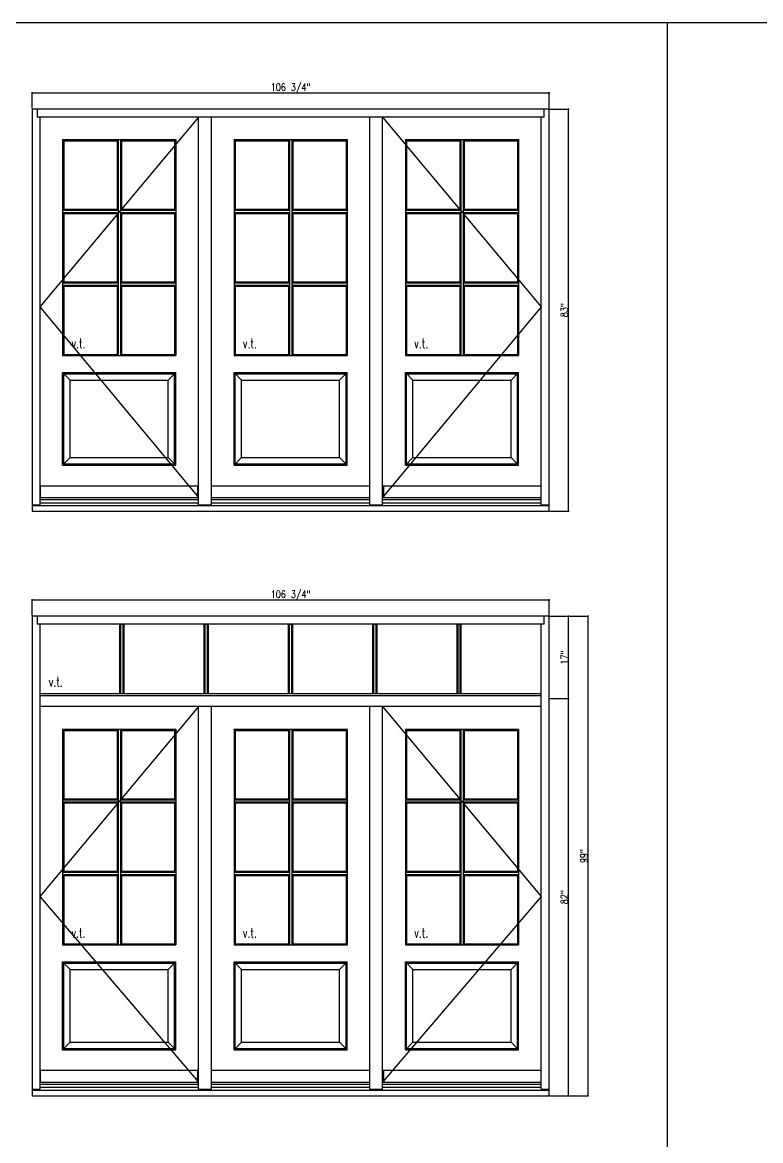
# Model space of a CAD drawing. Header units: inches. Extents: x 1985 to 11287, y 379 to 4336.
# Drawn here: x 9174.9 to 9327.3, y 3533.7 to 3764.6 of the extents above; entities that cross this region are included whole.
import ezdxf

# ---------------------------------------------------------------- set-up
doc = ezdxf.new("R2010")
doc.units = ezdxf.units.IN
doc.header["$MEASUREMENT"] = 0
doc.layers.get('0').update_dxf_attribs({"linetype": 'CONTINUOUS'})
doc.layers.get('Defpoints').update_dxf_attribs({"linetype": 'CONTINUOUS'})
for name, color, linetype in [('COTE1-1 99', 7, 'CONTINUOUS'), ('elevation 99', 7, 'CONTINUOUS'), ('opening side 99', 1, 'CONTINUOUS'), ('separation 99', 3, 'CONTINUOUS')]:
    doc.layers.add(name, color=color, linetype=linetype)
doc.styles.get("Standard").update_dxf_attribs({"font": 'txt.shx', "width": 0.8})
doc.dimstyles.new('Elevation', dxfattribs={"dimscale": 2, "dimtxt": 0.75, "dimasz": 0.0625, "dimexe": 0.0625, "dimexo": 0.0625, "dimgap": 0.0625, "dimtad": 1, "dimdec": 5, "dimzin": 0, "dimdsep": 46, "dimlunit": 5, "dimtxsty": 'Standard', "dimblk1": 'OBLIQUE', "dimblk2": 'OBLIQUE', "dimsah": 1, "dimcen": 2, "dimdle": 0.0625, "dimclrd": 1, "dimclre": 1, "dimadec": 1, "dimazin": 0, "dimtfac": 0.375, "dimtdec": 5, "dimtmove": 0, "dimatfit": 3, "dimldrblk": 'OBLIQUE', "dimfxl": 1, "dimfrac": 2, "dimtolj": 1, "dimtzin": 0, "dimarcsym": 0})

# ---------------------------------------------------------------- blocks, each defined once
blk = doc.blocks.new('_OBLIQUE')
at = {"color": 0, "linetype": 'ByBlock'}
blk.add_line((-0.5, -0.5), (0.5, 0.5), dxfattribs=at)
blk = doc.blocks.new('*D37')
at = {"layer": 'COTE1-1 99', "color": 1, "lineweight": -2, "transparency": 16777216}
for p, q in [((9176.77, 3750.06), (9283.77, 3750.06)), ((9176.89, 3746.78), (9176.89, 3750.19)), ((9283.64, 3746.78), (9283.64, 3750.19))]:
    blk.add_line(p, q, dxfattribs=at)
at = {"layer": 'Defpoints', "color": 0, "transparency": 16777216}
for p in [(9283.64, 3750.06), (9176.89, 3746.66), (9283.64, 3746.66)]:
    blk.add_point(p, dxfattribs=at)
at = {"layer": 'COTE1-1 99', "color": 1, "lineweight": -2, "transparency": 16777216, "xscale": 0.125, "yscale": 0.125, "zscale": 0.125, "rotation": 180}
blk.add_blockref('_OBLIQUE', (9176.89, 3750.06), dxfattribs=at)
at = {"layer": 'COTE1-1 99', "color": 1, "lineweight": -2, "transparency": 16777216, "xscale": 0.125, "yscale": 0.125, "zscale": 0.125}
blk.add_blockref('_OBLIQUE', (9283.64, 3750.06), dxfattribs=at)
at = {"layer": 'COTE1-1 99', "color": 0, "transparency": 16777216, "insert": (9230.27, 3750.94), "char_height": 1.5, "attachment_point": 5}
blk.add_mtext('\\A1;106 3/4"', dxfattribs=at)
blk = doc.blocks.new('*D38')
at = {"layer": 'COTE1-1 99', "color": 1, "lineweight": -2, "transparency": 16777216}
for p, q in [((9283.77, 3746.66), (9287.77, 3746.66)), ((9287.65, 3663.53), (9287.65, 3746.78)), ((9283.77, 3663.66), (9287.77, 3663.66))]:
    blk.add_line(p, q, dxfattribs=at)
at = {"layer": 'Defpoints', "color": 0, "transparency": 16777216}
for p in [(9283.64, 3746.66), (9287.65, 3746.66), (9283.64, 3663.66)]:
    blk.add_point(p, dxfattribs=at)
at = {"layer": 'COTE1-1 99', "color": 1, "lineweight": -2, "transparency": 16777216, "xscale": 0.125, "yscale": 0.125, "zscale": 0.125}
for p, rotation in [((9287.65, 3746.66), 90), ((9287.65, 3663.66), 270)]:
    blk.add_blockref('_OBLIQUE', p, dxfattribs=dict(at, rotation=rotation))
at = {"layer": 'COTE1-1 99', "color": 0, "transparency": 16777216, "insert": (9286.77, 3705.16), "char_height": 1.5, "attachment_point": 5, "rotation": 90}
blk.add_mtext('\\A1;83"', dxfattribs=at)
blk = doc.blocks.new('*D104')
at = {"layer": 'COTE1-1 99', "color": 1, "lineweight": -2, "transparency": 16777216}
for p, q in [((9176.77, 3645.37), (9283.77, 3645.37)), ((9176.89, 3642.09), (9176.89, 3645.5)), ((9283.64, 3642.09), (9283.64, 3645.5))]:
    blk.add_line(p, q, dxfattribs=at)
at = {"layer": 'Defpoints', "color": 0, "transparency": 16777216}
for p in [(9283.64, 3645.37), (9176.89, 3641.96), (9283.64, 3641.96)]:
    blk.add_point(p, dxfattribs=at)
at = {"layer": 'COTE1-1 99', "color": 1, "lineweight": -2, "transparency": 16777216, "xscale": 0.125, "yscale": 0.125, "zscale": 0.125, "rotation": 180}
blk.add_blockref('_OBLIQUE', (9176.89, 3645.37), dxfattribs=at)
at = {"layer": 'COTE1-1 99', "color": 1, "lineweight": -2, "transparency": 16777216, "xscale": 0.125, "yscale": 0.125, "zscale": 0.125}
blk.add_blockref('_OBLIQUE', (9283.64, 3645.37), dxfattribs=at)
at = {"layer": 'COTE1-1 99', "color": 0, "transparency": 16777216, "insert": (9230.27, 3646.25), "char_height": 1.5, "attachment_point": 5}
blk.add_mtext('\\A1;106 3/4"', dxfattribs=at)
blk = doc.blocks.new('*D105')
at = {"layer": 'COTE1-1 99', "color": 1, "lineweight": -2, "transparency": 16777216}
for p, q in [((9283.77, 3641.96), (9287.77, 3641.96)), ((9287.65, 3624.84), (9287.65, 3642.09)), ((9283.77, 3624.96), (9287.77, 3624.96))]:
    blk.add_line(p, q, dxfattribs=at)
at = {"layer": 'Defpoints', "color": 0, "transparency": 16777216}
for p in [(9283.64, 3641.96), (9287.65, 3641.96), (9283.64, 3624.96)]:
    blk.add_point(p, dxfattribs=at)
at = {"layer": 'COTE1-1 99', "color": 1, "lineweight": -2, "transparency": 16777216, "xscale": 0.125, "yscale": 0.125, "zscale": 0.125}
for p, rotation in [((9287.65, 3641.96), 90), ((9287.65, 3624.96), 270)]:
    blk.add_blockref('_OBLIQUE', p, dxfattribs=dict(at, rotation=rotation))
at = {"layer": 'COTE1-1 99', "color": 0, "transparency": 16777216, "insert": (9286.77, 3633.46), "char_height": 1.5, "attachment_point": 5, "rotation": 90}
blk.add_mtext('\\A1;17"', dxfattribs=at)
blk = doc.blocks.new('*D106')
at = {"layer": 'COTE1-1 99', "color": 1, "lineweight": -2, "transparency": 16777216}
for p, q in [((9283.77, 3624.96), (9287.77, 3624.96)), ((9287.65, 3542.84), (9287.65, 3625.09)), ((9283.77, 3542.96), (9287.77, 3542.96))]:
    blk.add_line(p, q, dxfattribs=at)
at = {"layer": 'Defpoints', "color": 0, "transparency": 16777216}
for p in [(9283.64, 3624.96), (9287.65, 3624.96), (9283.64, 3542.96)]:
    blk.add_point(p, dxfattribs=at)
at = {"layer": 'COTE1-1 99', "color": 1, "lineweight": -2, "transparency": 16777216, "xscale": 0.125, "yscale": 0.125, "zscale": 0.125}
for p, rotation in [((9287.65, 3624.96), 90), ((9287.65, 3542.96), 270)]:
    blk.add_blockref('_OBLIQUE', p, dxfattribs=dict(at, rotation=rotation))
at = {"layer": 'COTE1-1 99', "color": 0, "transparency": 16777216, "insert": (9286.77, 3583.96), "char_height": 1.5, "attachment_point": 5, "rotation": 90}
blk.add_mtext('\\A1;82"', dxfattribs=at)
blk = doc.blocks.new('*D103')
at = {"layer": 'COTE1-1 99', "color": 1, "lineweight": -2, "transparency": 16777216}
for p, q in [((9283.77, 3641.96), (9291.79, 3641.96)), ((9291.67, 3542.84), (9291.67, 3642.09)), ((9283.77, 3542.96), (9291.79, 3542.96))]:
    blk.add_line(p, q, dxfattribs=at)
at = {"layer": 'Defpoints', "color": 0, "transparency": 16777216}
for p in [(9283.64, 3641.96), (9291.67, 3641.96), (9283.64, 3542.96)]:
    blk.add_point(p, dxfattribs=at)
at = {"layer": 'COTE1-1 99', "color": 1, "lineweight": -2, "transparency": 16777216, "xscale": 0.125, "yscale": 0.125, "zscale": 0.125}
for p, rotation in [((9291.67, 3641.96), 90), ((9291.67, 3542.96), 270)]:
    blk.add_blockref('_OBLIQUE', p, dxfattribs=dict(at, rotation=rotation))
at = {"layer": 'COTE1-1 99', "color": 0, "transparency": 16777216, "insert": (9290.79, 3592.46), "char_height": 1.5, "attachment_point": 5, "rotation": 90}
blk.add_mtext('\\A1;99"', dxfattribs=at)

msp = doc.modelspace()

# ---------------------------------------------------------------- linework, layer by layer
at = {"layer": 'elevation 99'}
for p, q in [((9213.8925, 3746.65541), (9176.8925, 3746.65541)), ((9176.8925, 3746.65541), (9176.8925, 3663.65541)), ((9177.955, 3746.65541), (9177.955, 3745.03041)), ((9211.2675, 3745.03041), (9177.955, 3745.03041)), ((9178.5175, 3745.03041), (9178.5175, 3664.983536)), ((9249.2675, 3746.65541), (9211.2675, 3746.65541)), ((9211.2675, 3664.983536), (9211.2675, 3745.03041)), ((9213.8925, 3745.03041), (9211.2675, 3745.03041)), ((9213.8925, 3745.03041), (9213.8925, 3664.983536)), ((9246.6425, 3745.03041), (9213.8925, 3745.03041)), ((9283.6425, 3746.65541), (9246.6425, 3746.65541)), ((9246.6425, 3664.983536), (9246.6425, 3745.03041)), ((9249.2675, 3745.03041), (9246.6425, 3745.03041)), ((9249.2675, 3664.983536), (9249.2675, 3745.03041)), ((9282.58, 3745.03041), (9249.2675, 3745.03041)), ((9282.0175, 3664.983536), (9282.0175, 3745.03041)), ((9282.58, 3745.03041), (9282.58, 3746.65541)), ((9283.6425, 3663.65541), (9283.6425, 3746.65541)), ((9183.454985, 3740.092862), (9183.213913, 3740.360733)), ((9183.213913, 3740.360733), (9206.571086, 3740.360733)), ((9183.213913, 3740.360733), (9183.213913, 3695.793739)), ((9194.455, 3740.092862), (9194.6592, 3740.360733)), ((9194.6592, 3740.360733), (9194.6592, 3695.793739)), ((9195.1258, 3740.360733), (9195.33, 3740.092862)), ((9195.1258, 3740.360733), (9195.1258, 3695.793739)), ((9206.330015, 3740.092862), (9206.571086, 3740.360733)), ((9206.571086, 3740.360733), (9206.571086, 3695.793739)), ((9218.829985, 3740.092862), (9218.588913, 3740.360733)), ((9218.588913, 3740.360733), (9241.946086, 3740.360733)), ((9218.588913, 3740.360733), (9218.588913, 3695.793739)), ((9229.83, 3740.092862), (9230.0342, 3740.360733)), ((9230.0342, 3740.360733), (9230.0342, 3695.793739)), ((9230.5008, 3740.360733), (9230.705, 3740.092862)), ((9230.5008, 3740.360733), (9230.5008, 3695.793739)), ((9241.705015, 3740.092862), (9241.946086, 3740.360733)), ((9241.946086, 3740.360733), (9241.946086, 3695.793739)), ((9254.204985, 3740.092862), (9253.963913, 3740.360733)), ((9253.963913, 3740.360733), (9277.321086, 3740.360733)), ((9253.963913, 3740.360733), (9253.963913, 3695.793739)), ((9265.205, 3740.092862), (9265.4092, 3740.360733)), ((9265.4092, 3740.360733), (9265.4092, 3695.793739)), ((9265.8758, 3740.360733), (9266.08, 3740.092862)), ((9265.8758, 3740.360733), (9265.8758, 3695.793739)), ((9277.080015, 3740.092862), (9277.321086, 3740.360733)), ((9277.321086, 3740.360733), (9277.321086, 3695.793739)), ((9183.454985, 3740.092862), (9194.455, 3740.092862)), ((9183.454985, 3740.092862), (9183.454985, 3725.989362)), ((9194.455, 3740.092862), (9194.455, 3725.989362)), ((9195.33, 3740.092862), (9206.330015, 3740.092862)), ((9195.33, 3740.092862), (9195.33, 3725.989362)), ((9206.330015, 3740.092862), (9206.330015, 3725.989362)), ((9218.829985, 3740.092862), (9229.83, 3740.092862)), ((9218.829985, 3740.092862), (9218.829985, 3725.989362)), ((9229.83, 3740.092862), (9229.83, 3725.989362)), ((9230.705, 3740.092862), (9241.705015, 3740.092862)), ((9230.705, 3740.092862), (9230.705, 3725.989362)), ((9241.705015, 3740.092862), (9241.705015, 3725.989362)), ((9254.204985, 3740.092862), (9265.205, 3740.092862)), ((9254.204985, 3740.092862), (9254.204985, 3725.989362)), ((9265.205, 3740.092862), (9265.205, 3725.989362)), ((9266.08, 3740.092862), (9277.080015, 3740.092862)), ((9266.08, 3740.092862), (9266.08, 3725.989362)), ((9277.080015, 3740.092862), (9277.080015, 3725.989362)), ((9183.454985, 3725.989362), (9183.213913, 3725.785162)), ((9183.213913, 3725.785162), (9194.6592, 3725.785162)), ((9183.454985, 3725.114362), (9183.213913, 3725.318562)), ((9183.213913, 3725.318562), (9194.6592, 3725.318562)), ((9183.454985, 3725.989362), (9194.455, 3725.989362)), ((9183.454985, 3725.114362), (9183.454985, 3711.010862)), ((9183.454985, 3725.114362), (9194.455, 3725.114362)), ((9194.455, 3725.989362), (9194.6592, 3725.785162)), ((9194.455, 3725.114362), (9194.6592, 3725.318562)), ((9194.455, 3725.114362), (9194.455, 3711.010862)), ((9195.33, 3725.989362), (9195.1258, 3725.785162)), ((9195.1258, 3725.785162), (9206.571086, 3725.785162)), ((9195.1258, 3725.318562), (9206.571086, 3725.318562)), ((9195.33, 3725.114362), (9195.1258, 3725.318562)), ((9195.33, 3725.989362), (9206.330015, 3725.989362)), ((9195.33, 3725.114362), (9195.33, 3711.010862)), ((9195.33, 3725.114362), (9206.330015, 3725.114362)), ((9206.330015, 3725.989362), (9206.571086, 3725.785162)), ((9206.330015, 3725.114362), (9206.571086, 3725.318562)), ((9206.330015, 3725.114362), (9206.330015, 3711.010862)), ((9218.829985, 3725.989362), (9218.588913, 3725.785162)), ((9218.588913, 3725.785162), (9230.0342, 3725.785162)), ((9218.829985, 3725.114362), (9218.588913, 3725.318562)), ((9218.588913, 3725.318562), (9230.0342, 3725.318562)), ((9218.829985, 3725.989362), (9229.83, 3725.989362)), ((9218.829985, 3725.114362), (9218.829985, 3711.010862)), ((9218.829985, 3725.114362), (9229.83, 3725.114362)), ((9229.83, 3725.989362), (9230.0342, 3725.785162)), ((9229.83, 3725.114362), (9230.0342, 3725.318562)), ((9229.83, 3725.114362), (9229.83, 3711.010862)), ((9230.705, 3725.989362), (9230.5008, 3725.785162)), ((9230.5008, 3725.785162), (9241.946086, 3725.785162)), ((9230.5008, 3725.318562), (9241.946086, 3725.318562)), ((9230.705, 3725.114362), (9230.5008, 3725.318562)), ((9230.705, 3725.989362), (9241.705015, 3725.989362)), ((9230.705, 3725.114362), (9230.705, 3711.010862)), ((9230.705, 3725.114362), (9241.705015, 3725.114362)), ((9241.705015, 3725.989362), (9241.946086, 3725.785162)), ((9241.705015, 3725.114362), (9241.946086, 3725.318562)), ((9241.705015, 3725.114362), (9241.705015, 3711.010862)), ((9254.204985, 3725.989362), (9253.963913, 3725.785162)), ((9253.963913, 3725.785162), (9265.4092, 3725.785162)), ((9254.204985, 3725.114362), (9253.963913, 3725.318562)), ((9253.963913, 3725.318562), (9265.4092, 3725.318562)), ((9254.204985, 3725.989362), (9265.205, 3725.989362)), ((9254.204985, 3725.114362), (9254.204985, 3711.010862)), ((9254.204985, 3725.114362), (9265.205, 3725.114362)), ((9265.205, 3725.989362), (9265.4092, 3725.785162)), ((9265.205, 3725.114362), (9265.4092, 3725.318562)), ((9265.205, 3725.114362), (9265.205, 3711.010862)), ((9266.08, 3725.989362), (9265.8758, 3725.785162)), ((9265.8758, 3725.785162), (9277.321086, 3725.785162)), ((9265.8758, 3725.318562), (9277.321086, 3725.318562)), ((9266.08, 3725.114362), (9265.8758, 3725.318562)), ((9266.08, 3725.989362), (9277.080015, 3725.989362)), ((9266.08, 3725.114362), (9266.08, 3711.010862)), ((9266.08, 3725.114362), (9277.080015, 3725.114362)), ((9277.080015, 3725.989362), (9277.321086, 3725.785162)), ((9277.080015, 3725.114362), (9277.321086, 3725.318562)), ((9277.080015, 3725.114362), (9277.080015, 3711.010862)), ((9183.454985, 3711.010862), (9183.213913, 3710.806662)), ((9183.213913, 3710.806662), (9194.6592, 3710.806662)), ((9183.213913, 3710.34451), (9194.6592, 3710.34451)), ((9183.454985, 3711.010862), (9194.455, 3711.010862)), ((9195.1258, 3710.806662), (9206.571086, 3710.806662)), ((9195.1258, 3710.34451), (9206.571086, 3710.34451)), ((9195.33, 3711.010862), (9206.330015, 3711.010862)), ((9206.330015, 3711.010862), (9206.571086, 3710.806662)), ((9206.330015, 3710.14031), (9206.571086, 3710.34451)), ((9218.829985, 3711.010862), (9218.588913, 3710.806662)), ((9218.588913, 3710.806662), (9230.0342, 3710.806662)), ((9218.588913, 3710.34451), (9230.0342, 3710.34451)), ((9218.829985, 3711.010862), (9229.83, 3711.010862)), ((9230.5008, 3710.806662), (9241.946086, 3710.806662)), ((9230.5008, 3710.34451), (9241.946086, 3710.34451)), ((9230.705, 3711.010862), (9241.705015, 3711.010862)), ((9241.705015, 3711.010862), (9241.946086, 3710.806662)), ((9241.705015, 3710.14031), (9241.946086, 3710.34451)), ((9254.204985, 3711.010862), (9253.963913, 3710.806662)), ((9253.963913, 3710.806662), (9265.4092, 3710.806662)), ((9253.963913, 3710.34451), (9265.4092, 3710.34451)), ((9254.204985, 3711.010862), (9265.205, 3711.010862)), ((9265.8758, 3710.806662), (9277.321086, 3710.806662)), ((9265.8758, 3710.34451), (9277.321086, 3710.34451)), ((9266.08, 3711.010862), (9277.080015, 3711.010862)), ((9277.080015, 3711.010862), (9277.321086, 3710.806662)), ((9277.080015, 3710.14031), (9277.321086, 3710.34451)), ((9183.454985, 3710.14031), (9183.454985, 3696.03481)), ((9183.454985, 3710.14031), (9194.455, 3710.14031)), ((9194.455, 3710.14031), (9194.455, 3696.03481)), ((9195.33, 3710.14031), (9206.330015, 3710.14031)), ((9195.33, 3710.14031), (9195.33, 3696.03481)), ((9206.330015, 3710.14031), (9206.330015, 3696.03481)), ((9218.829985, 3710.14031), (9218.829985, 3696.03481)), ((9218.829985, 3710.14031), (9229.83, 3710.14031)), ((9229.83, 3710.14031), (9229.83, 3696.03481)), ((9230.705, 3710.14031), (9241.705015, 3710.14031)), ((9230.705, 3710.14031), (9230.705, 3696.03481)), ((9241.705015, 3710.14031), (9241.705015, 3696.03481)), ((9254.204985, 3710.14031), (9254.204985, 3696.03481)), ((9254.204985, 3710.14031), (9265.205, 3710.14031)), ((9265.205, 3710.14031), (9265.205, 3696.03481)), ((9266.08, 3710.14031), (9277.080015, 3710.14031)), ((9266.08, 3710.14031), (9266.08, 3696.03481)), ((9277.080015, 3710.14031), (9277.080015, 3696.03481)), ((9183.213913, 3695.793739), (9183.454985, 3696.03481)), ((9183.213913, 3695.793739), (9206.571086, 3695.793739)), ((9183.454985, 3696.03481), (9194.455, 3696.03481)), ((9194.455, 3696.03481), (9194.6592, 3695.793739)), ((9195.33, 3696.03481), (9195.1258, 3695.793739)), ((9195.33, 3696.03481), (9206.330015, 3696.03481)), ((9206.571086, 3695.793739), (9206.330015, 3696.03481)), ((9218.588913, 3695.793739), (9218.829985, 3696.03481)), ((9218.588913, 3695.793739), (9241.946086, 3695.793739)), ((9218.829985, 3696.03481), (9229.83, 3696.03481)), ((9229.83, 3696.03481), (9230.0342, 3695.793739)), ((9230.705, 3696.03481), (9230.5008, 3695.793739)), ((9230.705, 3696.03481), (9241.705015, 3696.03481)), ((9241.946086, 3695.793739), (9241.705015, 3696.03481)), ((9253.963913, 3695.793739), (9254.204985, 3696.03481)), ((9253.963913, 3695.793739), (9277.321086, 3695.793739)), ((9254.204985, 3696.03481), (9265.205, 3696.03481)), ((9265.205, 3696.03481), (9265.4092, 3695.793739)), ((9266.08, 3696.03481), (9265.8758, 3695.793739)), ((9266.08, 3696.03481), (9277.080015, 3696.03481)), ((9277.321086, 3695.793739), (9277.080015, 3696.03481)), ((9183.213854, 3692.275882), (9206.57113, 3692.275882)), ((9183.213854, 3673.1643), (9183.213854, 3692.275882)), ((9184.767426, 3690.72226), (9183.213854, 3692.275882)), ((9183.454926, 3692.03476), (9206.330059, 3692.03476)), ((9183.454926, 3673.405371), (9183.454926, 3692.03476)), ((9206.57113, 3692.275882), (9205.017559, 3690.72226)), ((9206.330059, 3673.405371), (9206.330059, 3692.03476)), ((9206.57113, 3673.1643), (9206.57113, 3692.275882)), ((9220.142426, 3690.72226), (9218.588854, 3692.275882)), ((9218.588854, 3673.1643), (9218.588854, 3692.275882)), ((9218.588854, 3692.275882), (9241.94613, 3692.275882)), ((9218.829926, 3673.405371), (9218.829926, 3692.03476)), ((9218.829926, 3692.03476), (9241.705059, 3692.03476)), ((9241.94613, 3692.275882), (9240.392559, 3690.72226)), ((9241.705059, 3673.405371), (9241.705059, 3692.03476)), ((9241.94613, 3673.1643), (9241.94613, 3692.275882)), ((9253.963854, 3692.275882), (9277.32113, 3692.275882)), ((9253.963854, 3673.1643), (9253.963854, 3692.275882)), ((9255.517426, 3690.72226), (9253.963854, 3692.275882)), ((9254.204926, 3692.03476), (9277.080059, 3692.03476)), ((9254.204926, 3673.405371), (9254.204926, 3692.03476)), ((9277.32113, 3692.275882), (9275.767559, 3690.72226)), ((9277.080059, 3673.405371), (9277.080059, 3692.03476)), ((9277.32113, 3673.1643), (9277.32113, 3692.275882)), ((9184.767426, 3690.72226), (9205.017559, 3690.72226)), ((9184.767426, 3674.717871), (9184.767426, 3690.72226)), ((9205.017559, 3674.717871), (9205.017559, 3690.72226)), ((9220.142426, 3674.717871), (9220.142426, 3690.72226)), ((9220.142426, 3690.72226), (9240.392559, 3690.72226)), ((9240.392559, 3674.717871), (9240.392559, 3690.72226)), ((9255.517426, 3690.72226), (9275.767559, 3690.72226)), ((9255.517426, 3674.717871), (9255.517426, 3690.72226)), ((9275.767559, 3674.717871), (9275.767559, 3690.72226)), ((9183.213854, 3673.1643), (9184.767426, 3674.717871)), ((9183.454926, 3673.405371), (9206.330059, 3673.405371)), ((9184.767426, 3674.717871), (9205.017559, 3674.717871)), ((9206.57113, 3673.1643), (9205.017559, 3674.717871)), ((9218.588854, 3673.1643), (9220.142426, 3674.717871)), ((9218.829926, 3673.405371), (9241.705059, 3673.405371)), ((9220.142426, 3674.717871), (9240.392559, 3674.717871)), ((9241.94613, 3673.1643), (9240.392559, 3674.717871)), ((9253.963854, 3673.1643), (9255.517426, 3674.717871)), ((9254.204926, 3673.405371), (9277.080059, 3673.405371)), ((9255.517426, 3674.717871), (9275.767559, 3674.717871)), ((9277.32113, 3673.1643), (9275.767559, 3674.717871)), ((9183.213854, 3673.1643), (9206.57113, 3673.1643)), ((9218.588854, 3673.1643), (9241.94613, 3673.1643)), ((9253.963854, 3673.1643), (9277.32113, 3673.1643)), ((9178.6425, 3666.467905), (9178.6425, 3668.842905)), ((9211.1425, 3668.842905), (9178.6425, 3668.842905)), ((9178.6425, 3666.467905), (9178.6425, 3668.842905)), ((9211.1425, 3668.842905), (9178.6425, 3668.842905)), ((9211.1425, 3666.467905), (9211.1425, 3668.842905)), ((9211.1425, 3666.467905), (9211.1425, 3668.842905)), ((9246.6425, 3668.842905), (9213.8925, 3668.842905)), ((9246.5175, 3668.842905), (9214.0175, 3668.842905)), ((9281.8925, 3668.842905), (9249.3925, 3668.842905)), ((9249.3925, 3666.467905), (9249.3925, 3668.842905)), ((9249.3925, 3666.467905), (9249.3925, 3668.842905)), ((9281.8925, 3668.842905), (9249.3925, 3668.842905)), ((9249.3925, 3666.467905), (9249.3925, 3668.842905)), ((9249.3925, 3666.467905), (9249.3925, 3668.842905)), ((9178.5175, 3666.467905), (9211.2675, 3666.467905)), ((9178.5175, 3666.467905), (9211.2675, 3666.467905)), ((9211.0175, 3666.655405), (9211.0175, 3666.467905)), ((9211.0175, 3666.655405), (9211.0175, 3666.467905)), ((9211.055743, 3666.467905), (9211.065168, 3666.592905)), ((9211.055743, 3666.467905), (9211.065168, 3666.592905)), ((9211.065168, 3666.592905), (9211.075796, 3666.467905)), ((9211.065168, 3666.592905), (9211.075796, 3666.467905)), ((9213.8925, 3666.467905), (9246.6425, 3666.467905)), ((9213.8925, 3666.467905), (9246.6425, 3666.467905)), ((9249.2675, 3666.467905), (9282.0175, 3666.467905)), ((9249.2675, 3666.467905), (9282.0175, 3666.467905)), ((9249.469831, 3666.592905), (9249.459204, 3666.467905)), ((9249.469831, 3666.592905), (9249.459204, 3666.467905)), ((9249.479257, 3666.467905), (9249.469831, 3666.592905)), ((9249.479257, 3666.467905), (9249.469831, 3666.592905)), ((9249.5175, 3666.655405), (9249.5175, 3666.467905)), ((9249.5175, 3666.655405), (9249.5175, 3666.467905)), ((9176.8925, 3664.983536), (9178.5175, 3664.983536)), ((9176.8925, 3664.983536), (9178.5175, 3664.983536)), ((9176.8925, 3664.84291), (9213.8925, 3664.84291)), ((9176.8925, 3664.84291), (9213.8925, 3664.84291)), ((9178.5175, 3666.076286), (9211.2675, 3666.076286)), ((9178.5175, 3666.076286), (9211.2675, 3666.076286)), ((9178.5175, 3665.405405), (9211.2675, 3665.405405)), ((9211.2675, 3664.983536), (9213.8925, 3664.983536)), ((9211.2675, 3664.983536), (9213.8925, 3664.983536)), ((9211.2675, 3664.983536), (9213.8925, 3664.983536)), ((9211.2675, 3664.983536), (9213.8925, 3664.983536)), ((9211.2675, 3664.84291), (9249.2675, 3664.84291)), ((9211.2675, 3664.84291), (9249.2675, 3664.84291)), ((9213.8925, 3666.076286), (9246.6425, 3666.076286)), ((9213.8925, 3666.076286), (9246.6425, 3666.076286)), ((9213.8925, 3665.405405), (9246.6425, 3665.405405)), ((9246.6425, 3664.983536), (9249.2675, 3664.983536)), ((9246.6425, 3664.983536), (9249.2675, 3664.983536)), ((9246.6425, 3664.983536), (9249.2675, 3664.983536)), ((9246.6425, 3664.983536), (9249.2675, 3664.983536)), ((9246.6425, 3664.84291), (9283.6425, 3664.84291)), ((9246.6425, 3664.84291), (9283.6425, 3664.84291)), ((9249.2675, 3666.076286), (9282.0175, 3666.076286)), ((9249.2675, 3666.076286), (9282.0175, 3666.076286)), ((9249.2675, 3665.405405), (9282.0175, 3665.405405)), ((9282.0175, 3664.983536), (9283.6425, 3664.983536)), ((9282.0175, 3664.983536), (9283.6425, 3664.983536)), ((9176.8925, 3663.65541), (9213.8925, 3663.65541)), ((9176.8925, 3663.65541), (9211.2675, 3663.65541)), ((9176.8925, 3663.65541), (9204.7675, 3663.65541)), ((9176.8925, 3663.65541), (9213.8925, 3663.65541)), ((9176.8925, 3663.65541), (9211.2675, 3663.65541)), ((9176.8925, 3663.65541), (9204.7675, 3663.65541)), ((9211.2675, 3663.65541), (9240.1425, 3663.65541)), ((9211.2675, 3663.65541), (9246.6425, 3663.65541)), ((9211.2675, 3663.65541), (9249.2675, 3663.65541)), ((9211.2675, 3663.65541), (9240.1425, 3663.65541)), ((9211.2675, 3663.65541), (9246.6425, 3663.65541)), ((9211.2675, 3663.65541), (9249.2675, 3663.65541)), ((9246.6425, 3663.65541), (9275.5175, 3663.65541)), ((9246.6425, 3663.65541), (9282.0175, 3663.65541)), ((9246.6425, 3663.65541), (9283.6425, 3663.65541)), ((9246.6425, 3663.65541), (9275.5175, 3663.65541)), ((9246.6425, 3663.65541), (9282.0175, 3663.65541)), ((9246.6425, 3663.65541), (9283.6425, 3663.65541)), ((9176.8925, 3641.963374), (9176.8925, 3542.963374)), ((9283.6425, 3641.963374), (9176.8925, 3641.963374)), ((9177.955, 3641.963374), (9177.955, 3640.338374)), ((9282.58, 3640.338374), (9282.58, 3641.963374)), ((9283.6425, 3542.963374), (9283.6425, 3641.963374)), ((9282.58, 3640.338374), (9177.955, 3640.338374)), ((9178.5175, 3640.338374), (9178.5175, 3625.588374)), ((9195.0383, 3625.963374), (9195.0383, 3640.338374)), ((9195.0383, 3640.338374), (9195.9133, 3640.338374)), ((9195.2425, 3625.963374), (9195.2425, 3640.338374)), ((9195.7091, 3625.963374), (9195.7091, 3640.338374)), ((9195.9133, 3625.963374), (9195.9133, 3640.338374)), ((9212.4341, 3625.963374), (9212.4341, 3640.338374)), ((9212.4341, 3640.338374), (9213.3092, 3640.338374)), ((9212.6383, 3625.963374), (9212.6383, 3640.338374)), ((9213.105, 3625.963374), (9213.105, 3640.338374)), ((9213.3092, 3625.963374), (9213.3092, 3640.338374)), ((9229.83, 3625.963374), (9229.83, 3640.338374)), ((9229.83, 3640.338374), (9230.705, 3640.338374)), ((9230.0342, 3625.963374), (9230.0342, 3640.338374)), ((9230.5008, 3625.963374), (9230.5008, 3640.338374)), ((9230.705, 3625.963374), (9230.705, 3640.338374)), ((9247.2258, 3625.963374), (9247.2258, 3640.338374)), ((9247.2258, 3640.338374), (9248.1009, 3640.338374)), ((9247.43, 3625.963374), (9247.43, 3640.338374)), ((9247.8967, 3625.963374), (9247.8967, 3640.338374)), ((9248.1009, 3625.963374), (9248.1009, 3640.338374)), ((9264.6217, 3625.963374), (9264.6217, 3640.338374)), ((9264.6217, 3640.338374), (9265.4967, 3640.338374)), ((9264.8259, 3625.963374), (9264.8259, 3640.338374)), ((9265.2925, 3625.963374), (9265.2925, 3640.338374)), ((9265.4967, 3625.963374), (9265.4967, 3640.338374)), ((9282.0175, 3625.588374), (9282.0175, 3640.338374)), ((9176.8925, 3625.963374), (9176.8925, 3542.963374)), ((9282.0175, 3625.963374), (9178.5175, 3625.963374)), ((9178.5175, 3625.963374), (9178.5175, 3625.588374)), ((9178.5175, 3625.588374), (9282.0175, 3625.588374)), ((9178.5175, 3625.588374), (9178.5175, 3623.338374)), ((9262.9342, 3625.963374), (9194.8508, 3625.963374)), ((9262.9342, 3625.963374), (9194.8508, 3625.963374)), ((9248.6009, 3625.963374), (9211.9341, 3625.963374)), ((9248.6009, 3625.963374), (9211.9341, 3625.963374)), ((9248.6009, 3625.963374), (9211.9341, 3625.963374)), ((9248.6009, 3625.963374), (9211.9341, 3625.963374)), ((9248.6009, 3625.963374), (9211.9341, 3625.963374)), ((9248.6009, 3625.963374), (9211.9341, 3625.963374)), ((9282.0175, 3625.588374), (9282.0175, 3625.963374)), ((9282.0175, 3623.338374), (9282.0175, 3625.588374)), ((9283.6425, 3542.963374), (9283.6425, 3624.963374)), ((9211.2675, 3623.338374), (9178.5175, 3623.338374)), ((9211.2675, 3623.338374), (9178.5175, 3623.338374)), ((9211.2675, 3623.338374), (9178.5175, 3623.338374)), ((9178.5175, 3623.338374), (9178.5175, 3544.2915)), ((9178.5175, 3623.338374), (9178.5175, 3544.2915)), ((9211.2675, 3544.2915), (9211.2675, 3623.338374)), ((9213.8925, 3623.338374), (9211.2675, 3623.338374)), ((9246.6425, 3623.338374), (9213.8925, 3623.338374)), ((9246.6425, 3623.338374), (9213.8925, 3623.338374)), ((9213.8925, 3623.338374), (9213.8925, 3544.2915)), ((9246.6425, 3623.338374), (9213.8925, 3623.338374)), ((9246.6425, 3544.2915), (9246.6425, 3623.338374)), ((9249.2675, 3623.338374), (9246.6425, 3623.338374)), ((9282.0175, 3623.338374), (9249.2675, 3623.338374)), ((9282.0175, 3623.338374), (9249.2675, 3623.338374)), ((9249.2675, 3544.2915), (9249.2675, 3623.338374)), ((9282.0175, 3623.338374), (9249.2675, 3623.338374)), ((9282.0175, 3544.2915), (9282.0175, 3623.338374)), ((9282.0175, 3544.2915), (9282.0175, 3623.338374)), ((9183.213913, 3618.668697), (9183.213913, 3574.101703)), ((9183.213913, 3618.668697), (9206.571086, 3618.668697)), ((9183.454985, 3618.400826), (9183.213913, 3618.668697)), ((9183.454985, 3618.400826), (9183.454985, 3604.297326)), ((9183.454985, 3618.400826), (9194.455, 3618.400826)), ((9194.455, 3618.400826), (9194.6592, 3618.668697)), ((9194.455, 3618.400826), (9194.455, 3604.297326)), ((9194.6592, 3618.668697), (9194.6592, 3574.101703)), ((9195.1258, 3618.668697), (9195.1258, 3574.101703)), ((9195.1258, 3618.668697), (9195.33, 3618.400826)), ((9195.33, 3618.400826), (9195.33, 3604.297326)), ((9195.33, 3618.400826), (9206.330015, 3618.400826)), ((9206.330015, 3618.400826), (9206.571086, 3618.668697)), ((9206.330015, 3618.400826), (9206.330015, 3604.297326)), ((9206.571086, 3618.668697), (9206.571086, 3574.101703)), ((9218.588913, 3618.668697), (9218.588913, 3574.101703)), ((9218.588913, 3618.668697), (9241.946086, 3618.668697)), ((9218.829985, 3618.400826), (9218.588913, 3618.668697)), ((9218.829985, 3618.400826), (9218.829985, 3604.297326)), ((9218.829985, 3618.400826), (9229.83, 3618.400826)), ((9229.83, 3618.400826), (9230.0342, 3618.668697)), ((9229.83, 3618.400826), (9229.83, 3604.297326)), ((9230.0342, 3618.668697), (9230.0342, 3574.101703)), ((9230.5008, 3618.668697), (9230.5008, 3574.101703)), ((9230.5008, 3618.668697), (9230.705, 3618.400826)), ((9230.705, 3618.400826), (9230.705, 3604.297326)), ((9230.705, 3618.400826), (9241.705015, 3618.400826)), ((9241.705015, 3618.400826), (9241.946086, 3618.668697)), ((9241.705015, 3618.400826), (9241.705015, 3604.297326)), ((9241.946086, 3618.668697), (9241.946086, 3574.101703)), ((9253.963913, 3618.668697), (9253.963913, 3574.101703)), ((9253.963913, 3618.668697), (9277.321086, 3618.668697)), ((9254.204985, 3618.400826), (9253.963913, 3618.668697)), ((9254.204985, 3618.400826), (9254.204985, 3604.297326)), ((9254.204985, 3618.400826), (9265.205, 3618.400826)), ((9265.205, 3618.400826), (9265.4092, 3618.668697)), ((9265.205, 3618.400826), (9265.205, 3604.297326)), ((9265.4092, 3618.668697), (9265.4092, 3574.101703)), ((9265.8758, 3618.668697), (9265.8758, 3574.101703)), ((9265.8758, 3618.668697), (9266.08, 3618.400826)), ((9266.08, 3618.400826), (9266.08, 3604.297326)), ((9266.08, 3618.400826), (9277.080015, 3618.400826)), ((9277.080015, 3618.400826), (9277.321086, 3618.668697)), ((9277.080015, 3618.400826), (9277.080015, 3604.297326)), ((9277.321086, 3618.668697), (9277.321086, 3574.101703)), ((9183.454985, 3604.297326), (9183.213913, 3604.093126)), ((9183.213913, 3604.093126), (9194.6592, 3604.093126)), ((9183.454985, 3604.297326), (9194.455, 3604.297326)), ((9194.455, 3604.297326), (9194.6592, 3604.093126)), ((9195.33, 3604.297326), (9195.1258, 3604.093126)), ((9195.1258, 3604.093126), (9206.571086, 3604.093126)), ((9195.33, 3604.297326), (9206.330015, 3604.297326)), ((9206.330015, 3604.297326), (9206.571086, 3604.093126)), ((9218.829985, 3604.297326), (9218.588913, 3604.093126)), ((9218.588913, 3604.093126), (9230.0342, 3604.093126)), ((9218.829985, 3604.297326), (9229.83, 3604.297326)), ((9229.83, 3604.297326), (9230.0342, 3604.093126)), ((9230.705, 3604.297326), (9230.5008, 3604.093126)), ((9230.5008, 3604.093126), (9241.946086, 3604.093126)), ((9230.705, 3604.297326), (9241.705015, 3604.297326)), ((9241.705015, 3604.297326), (9241.946086, 3604.093126)), ((9254.204985, 3604.297326), (9253.963913, 3604.093126)), ((9253.963913, 3604.093126), (9265.4092, 3604.093126)), ((9254.204985, 3604.297326), (9265.205, 3604.297326)), ((9265.205, 3604.297326), (9265.4092, 3604.093126)), ((9266.08, 3604.297326), (9265.8758, 3604.093126)), ((9265.8758, 3604.093126), (9277.321086, 3604.093126)), ((9266.08, 3604.297326), (9277.080015, 3604.297326)), ((9277.080015, 3604.297326), (9277.321086, 3604.093126)), ((9183.213913, 3603.626526), (9194.6592, 3603.626526)), ((9183.454985, 3603.422326), (9183.213913, 3603.626526)), ((9183.454985, 3603.422326), (9194.455, 3603.422326)), ((9183.454985, 3603.422326), (9183.454985, 3589.318826)), ((9194.455, 3603.422326), (9194.6592, 3603.626526)), ((9194.455, 3603.422326), (9194.455, 3589.318826)), ((9195.33, 3603.422326), (9195.1258, 3603.626526)), ((9195.1258, 3603.626526), (9206.571086, 3603.626526)), ((9195.33, 3603.422326), (9206.330015, 3603.422326)), ((9195.33, 3603.422326), (9195.33, 3589.318826)), ((9206.330015, 3603.422326), (9206.571086, 3603.626526)), ((9206.330015, 3603.422326), (9206.330015, 3589.318826)), ((9218.588913, 3603.626526), (9230.0342, 3603.626526)), ((9218.829985, 3603.422326), (9218.588913, 3603.626526)), ((9218.829985, 3603.422326), (9229.83, 3603.422326)), ((9218.829985, 3603.422326), (9218.829985, 3589.318826)), ((9229.83, 3603.422326), (9230.0342, 3603.626526)), ((9229.83, 3603.422326), (9229.83, 3589.318826)), ((9230.705, 3603.422326), (9230.5008, 3603.626526)), ((9230.5008, 3603.626526), (9241.946086, 3603.626526)), ((9230.705, 3603.422326), (9241.705015, 3603.422326)), ((9230.705, 3603.422326), (9230.705, 3589.318826)), ((9241.705015, 3603.422326), (9241.946086, 3603.626526)), ((9241.705015, 3603.422326), (9241.705015, 3589.318826)), ((9253.963913, 3603.626526), (9265.4092, 3603.626526)), ((9254.204985, 3603.422326), (9253.963913, 3603.626526)), ((9254.204985, 3603.422326), (9265.205, 3603.422326)), ((9254.204985, 3603.422326), (9254.204985, 3589.318826)), ((9265.205, 3603.422326), (9265.4092, 3603.626526)), ((9265.205, 3603.422326), (9265.205, 3589.318826)), ((9266.08, 3603.422326), (9265.8758, 3603.626526)), ((9265.8758, 3603.626526), (9277.321086, 3603.626526)), ((9266.08, 3603.422326), (9277.080015, 3603.422326)), ((9266.08, 3603.422326), (9266.08, 3589.318826)), ((9277.080015, 3603.422326), (9277.321086, 3603.626526)), ((9277.080015, 3603.422326), (9277.080015, 3589.318826)), ((9183.454985, 3589.318826), (9183.213913, 3589.114626)), ((9183.213913, 3589.114626), (9194.6592, 3589.114626)), ((9183.213913, 3588.652474), (9194.6592, 3588.652474)), ((9183.454985, 3589.318826), (9194.455, 3589.318826)), ((9183.454985, 3588.448274), (9194.455, 3588.448274)), ((9183.454985, 3588.448274), (9183.454985, 3574.342774)), ((9194.455, 3588.448274), (9194.455, 3574.342774)), ((9195.1258, 3589.114626), (9206.571086, 3589.114626)), ((9195.1258, 3588.652474), (9206.571086, 3588.652474)), ((9195.33, 3589.318826), (9206.330015, 3589.318826)), ((9195.33, 3588.448274), (9195.33, 3574.342774)), ((9195.33, 3588.448274), (9206.330015, 3588.448274)), ((9206.330015, 3589.318826), (9206.571086, 3589.114626)), ((9206.330015, 3588.448274), (9206.571086, 3588.652474)), ((9206.330015, 3588.448274), (9206.330015, 3574.342774)), ((9218.829985, 3589.318826), (9218.588913, 3589.114626)), ((9218.588913, 3589.114626), (9230.0342, 3589.114626)), ((9218.588913, 3588.652474), (9230.0342, 3588.652474)), ((9218.829985, 3589.318826), (9229.83, 3589.318826)), ((9218.829985, 3588.448274), (9229.83, 3588.448274)), ((9218.829985, 3588.448274), (9218.829985, 3574.342774)), ((9229.83, 3588.448274), (9229.83, 3574.342774)), ((9230.5008, 3589.114626), (9241.946086, 3589.114626)), ((9230.5008, 3588.652474), (9241.946086, 3588.652474)), ((9230.705, 3589.318826), (9241.705015, 3589.318826)), ((9230.705, 3588.448274), (9230.705, 3574.342774)), ((9230.705, 3588.448274), (9241.705015, 3588.448274)), ((9241.705015, 3589.318826), (9241.946086, 3589.114626)), ((9241.705015, 3588.448274), (9241.946086, 3588.652474)), ((9241.705015, 3588.448274), (9241.705015, 3574.342774)), ((9254.204985, 3589.318826), (9253.963913, 3589.114626)), ((9253.963913, 3589.114626), (9265.4092, 3589.114626)), ((9253.963913, 3588.652474), (9265.4092, 3588.652474)), ((9254.204985, 3589.318826), (9265.205, 3589.318826)), ((9254.204985, 3588.448274), (9265.205, 3588.448274)), ((9254.204985, 3588.448274), (9254.204985, 3574.342774)), ((9265.205, 3588.448274), (9265.205, 3574.342774)), ((9265.8758, 3589.114626), (9277.321086, 3589.114626)), ((9265.8758, 3588.652474), (9277.321086, 3588.652474)), ((9266.08, 3589.318826), (9277.080015, 3589.318826)), ((9266.08, 3588.448274), (9266.08, 3574.342774)), ((9266.08, 3588.448274), (9277.080015, 3588.448274)), ((9277.080015, 3589.318826), (9277.321086, 3589.114626)), ((9277.080015, 3588.448274), (9277.321086, 3588.652474)), ((9277.080015, 3588.448274), (9277.080015, 3574.342774)), ((9183.213913, 3574.101703), (9183.454985, 3574.342774)), ((9183.213913, 3574.101703), (9206.571086, 3574.101703)), ((9183.454985, 3574.342774), (9194.455, 3574.342774)), ((9194.455, 3574.342774), (9194.6592, 3574.101703)), ((9195.33, 3574.342774), (9195.1258, 3574.101703)), ((9195.33, 3574.342774), (9206.330015, 3574.342774)), ((9206.571086, 3574.101703), (9206.330015, 3574.342774)), ((9218.588913, 3574.101703), (9218.829985, 3574.342774)), ((9218.588913, 3574.101703), (9241.946086, 3574.101703)), ((9218.829985, 3574.342774), (9229.83, 3574.342774)), ((9229.83, 3574.342774), (9230.0342, 3574.101703)), ((9230.705, 3574.342774), (9230.5008, 3574.101703)), ((9230.705, 3574.342774), (9241.705015, 3574.342774)), ((9241.946086, 3574.101703), (9241.705015, 3574.342774)), ((9253.963913, 3574.101703), (9254.204985, 3574.342774)), ((9253.963913, 3574.101703), (9277.321086, 3574.101703)), ((9254.204985, 3574.342774), (9265.205, 3574.342774)), ((9265.205, 3574.342774), (9265.4092, 3574.101703)), ((9266.08, 3574.342774), (9265.8758, 3574.101703)), ((9266.08, 3574.342774), (9277.080015, 3574.342774)), ((9277.321086, 3574.101703), (9277.080015, 3574.342774)), ((9184.767426, 3569.030224), (9183.213854, 3570.583846)), ((9183.213854, 3552.472264), (9183.213854, 3570.583846)), ((9183.213854, 3570.583846), (9206.57113, 3570.583846)), ((9183.454926, 3552.713335), (9183.454926, 3570.342724)), ((9183.454926, 3570.342724), (9206.330059, 3570.342724)), ((9206.57113, 3570.583846), (9205.017559, 3569.030224)), ((9206.330059, 3552.713335), (9206.330059, 3570.342724)), ((9206.57113, 3552.472264), (9206.57113, 3570.583846)), ((9218.588854, 3570.583846), (9241.94613, 3570.583846)), ((9218.588854, 3552.472264), (9218.588854, 3570.583846)), ((9220.142426, 3569.030224), (9218.588854, 3570.583846)), ((9218.829926, 3570.342724), (9241.705059, 3570.342724)), ((9218.829926, 3552.713335), (9218.829926, 3570.342724)), ((9241.94613, 3570.583846), (9240.392559, 3569.030224)), ((9241.705059, 3552.713335), (9241.705059, 3570.342724)), ((9241.94613, 3552.472264), (9241.94613, 3570.583846)), ((9255.517426, 3569.030224), (9253.963854, 3570.583846)), ((9253.963854, 3552.472264), (9253.963854, 3570.583846)), ((9253.963854, 3570.583846), (9277.32113, 3570.583846)), ((9254.204926, 3552.713335), (9254.204926, 3570.342724)), ((9254.204926, 3570.342724), (9277.080059, 3570.342724)), ((9277.32113, 3570.583846), (9275.767559, 3569.030224)), ((9277.080059, 3552.713335), (9277.080059, 3570.342724)), ((9277.32113, 3552.472264), (9277.32113, 3570.583846)), ((9184.767426, 3554.025835), (9184.767426, 3569.030224)), ((9184.767426, 3569.030224), (9205.017559, 3569.030224)), ((9205.017559, 3554.025835), (9205.017559, 3569.030224)), ((9220.142426, 3569.030224), (9240.392559, 3569.030224)), ((9220.142426, 3554.025835), (9220.142426, 3569.030224)), ((9240.392559, 3554.025835), (9240.392559, 3569.030224)), ((9255.517426, 3554.025835), (9255.517426, 3569.030224)), ((9255.517426, 3569.030224), (9275.767559, 3569.030224)), ((9275.767559, 3554.025835), (9275.767559, 3569.030224)), ((9183.213854, 3552.472264), (9184.767426, 3554.025835)), ((9184.767426, 3554.025835), (9205.017559, 3554.025835)), ((9206.57113, 3552.472264), (9205.017559, 3554.025835)), ((9218.588854, 3552.472264), (9220.142426, 3554.025835)), ((9220.142426, 3554.025835), (9240.392559, 3554.025835)), ((9241.94613, 3552.472264), (9240.392559, 3554.025835)), ((9253.963854, 3552.472264), (9255.517426, 3554.025835)), ((9255.517426, 3554.025835), (9275.767559, 3554.025835)), ((9277.32113, 3552.472264), (9275.767559, 3554.025835)), ((9183.213854, 3552.472264), (9206.57113, 3552.472264)), ((9183.454926, 3552.713335), (9206.330059, 3552.713335)), ((9218.588854, 3552.472264), (9241.94613, 3552.472264)), ((9218.829926, 3552.713335), (9241.705059, 3552.713335)), ((9253.963854, 3552.472264), (9277.32113, 3552.472264)), ((9254.204926, 3552.713335), (9277.080059, 3552.713335)), ((9178.6425, 3545.775869), (9178.6425, 3548.150869)), ((9211.1425, 3548.150869), (9178.6425, 3548.150869)), ((9178.6425, 3545.775869), (9178.6425, 3548.150869)), ((9211.1425, 3548.150869), (9178.6425, 3548.150869)), ((9211.1425, 3545.775869), (9211.1425, 3548.150869)), ((9211.1425, 3545.775869), (9211.1425, 3548.150869)), ((9246.6425, 3548.150869), (9213.8925, 3548.150869)), ((9246.5175, 3548.150869), (9214.0175, 3548.150869)), ((9281.8925, 3548.150869), (9249.3925, 3548.150869)), ((9249.3925, 3545.775869), (9249.3925, 3548.150869)), ((9249.3925, 3545.775869), (9249.3925, 3548.150869)), ((9281.8925, 3548.150869), (9249.3925, 3548.150869)), ((9249.3925, 3545.775869), (9249.3925, 3548.150869)), ((9249.3925, 3545.775869), (9249.3925, 3548.150869)), ((9176.8925, 3544.2915), (9178.5175, 3544.2915)), ((9176.8925, 3544.2915), (9178.5175, 3544.2915)), ((9176.8925, 3544.150874), (9213.8925, 3544.150874)), ((9176.8925, 3544.150874), (9213.8925, 3544.150874)), ((9178.5175, 3545.775869), (9211.2675, 3545.775869)), ((9178.5175, 3545.775869), (9211.2675, 3545.775869)), ((9178.5175, 3545.38425), (9211.2675, 3545.38425)), ((9178.5175, 3545.38425), (9211.2675, 3545.38425)), ((9178.5175, 3544.713369), (9211.2675, 3544.713369)), ((9211.0175, 3545.963369), (9211.0175, 3545.775869)), ((9211.0175, 3545.963369), (9211.0175, 3545.775869)), ((9211.055743, 3545.775869), (9211.065168, 3545.900869)), ((9211.055743, 3545.775869), (9211.065168, 3545.900869)), ((9211.065168, 3545.900869), (9211.075796, 3545.775869)), ((9211.065168, 3545.900869), (9211.075796, 3545.775869)), ((9211.2675, 3544.2915), (9213.8925, 3544.2915)), ((9211.2675, 3544.2915), (9213.8925, 3544.2915)), ((9211.2675, 3544.2915), (9213.8925, 3544.2915)), ((9211.2675, 3544.2915), (9213.8925, 3544.2915)), ((9211.2675, 3544.150874), (9249.2675, 3544.150874)), ((9211.2675, 3544.150874), (9249.2675, 3544.150874)), ((9213.8925, 3545.775869), (9246.6425, 3545.775869)), ((9213.8925, 3545.775869), (9246.6425, 3545.775869)), ((9213.8925, 3545.38425), (9246.6425, 3545.38425)), ((9213.8925, 3545.38425), (9246.6425, 3545.38425)), ((9213.8925, 3544.713369), (9246.6425, 3544.713369)), ((9246.6425, 3544.2915), (9249.2675, 3544.2915)), ((9246.6425, 3544.2915), (9249.2675, 3544.2915)), ((9246.6425, 3544.2915), (9249.2675, 3544.2915)), ((9246.6425, 3544.2915), (9249.2675, 3544.2915)), ((9246.6425, 3544.150874), (9283.6425, 3544.150874)), ((9246.6425, 3544.150874), (9283.6425, 3544.150874)), ((9249.2675, 3545.775869), (9282.0175, 3545.775869)), ((9249.2675, 3545.775869), (9282.0175, 3545.775869)), ((9249.2675, 3545.38425), (9282.0175, 3545.38425)), ((9249.2675, 3545.38425), (9282.0175, 3545.38425)), ((9249.2675, 3544.713369), (9282.0175, 3544.713369)), ((9249.469831, 3545.900869), (9249.459204, 3545.775869)), ((9249.469831, 3545.900869), (9249.459204, 3545.775869)), ((9249.479257, 3545.775869), (9249.469831, 3545.900869)), ((9249.479257, 3545.775869), (9249.469831, 3545.900869)), ((9249.5175, 3545.963369), (9249.5175, 3545.775869)), ((9249.5175, 3545.963369), (9249.5175, 3545.775869)), ((9282.0175, 3544.2915), (9283.6425, 3544.2915)), ((9282.0175, 3544.2915), (9283.6425, 3544.2915)), ((9176.8925, 3542.963374), (9213.8925, 3542.963374)), ((9176.8925, 3542.963374), (9211.2675, 3542.963374)), ((9176.8925, 3542.963374), (9204.7675, 3542.963374)), ((9176.8925, 3542.963374), (9213.8925, 3542.963374)), ((9176.8925, 3542.963374), (9211.2675, 3542.963374)), ((9176.8925, 3542.963374), (9204.7675, 3542.963374)), ((9211.2675, 3542.963374), (9240.1425, 3542.963374)), ((9211.2675, 3542.963374), (9246.6425, 3542.963374)), ((9211.2675, 3542.963374), (9249.2675, 3542.963374)), ((9211.2675, 3542.963374), (9240.1425, 3542.963374)), ((9211.2675, 3542.963374), (9246.6425, 3542.963374)), ((9211.2675, 3542.963374), (9249.2675, 3542.963374)), ((9246.6425, 3542.963374), (9275.5175, 3542.963374)), ((9246.6425, 3542.963374), (9282.0175, 3542.963374)), ((9246.6425, 3542.963374), (9283.6425, 3542.963374)), ((9246.6425, 3542.963374), (9275.5175, 3542.963374)), ((9246.6425, 3542.963374), (9282.0175, 3542.963374)), ((9246.6425, 3542.963374), (9283.6425, 3542.963374))]:
    msp.add_line(p, q, dxfattribs=at)
at = {"layer": 'elevation 99', "color": 7}
for p, q in [((9183.454985, 3710.14031), (9183.213913, 3710.34451)), ((9194.455, 3711.010862), (9194.6592, 3710.806662)), ((9194.455, 3710.14031), (9194.6592, 3710.34451)), ((9195.33, 3711.010862), (9195.1258, 3710.806662)), ((9195.33, 3710.14031), (9195.1258, 3710.34451)), ((9218.829985, 3710.14031), (9218.588913, 3710.34451)), ((9229.83, 3711.010862), (9230.0342, 3710.806662)), ((9229.83, 3710.14031), (9230.0342, 3710.34451)), ((9230.705, 3711.010862), (9230.5008, 3710.806662)), ((9230.705, 3710.14031), (9230.5008, 3710.34451)), ((9254.204985, 3710.14031), (9253.963913, 3710.34451)), ((9265.205, 3711.010862), (9265.4092, 3710.806662)), ((9265.205, 3710.14031), (9265.4092, 3710.34451)), ((9266.08, 3711.010862), (9265.8758, 3710.806662)), ((9266.08, 3710.14031), (9265.8758, 3710.34451)), ((9281.8925, 3668.842905), (9281.8925, 3666.467905)), ((9281.8925, 3668.842905), (9281.8925, 3666.467905)), ((9183.454985, 3588.448274), (9183.213913, 3588.652474)), ((9194.455, 3589.318826), (9194.6592, 3589.114626)), ((9194.455, 3588.448274), (9194.6592, 3588.652474)), ((9195.33, 3589.318826), (9195.1258, 3589.114626)), ((9195.33, 3588.448274), (9195.1258, 3588.652474)), ((9218.829985, 3588.448274), (9218.588913, 3588.652474)), ((9229.83, 3589.318826), (9230.0342, 3589.114626)), ((9229.83, 3588.448274), (9230.0342, 3588.652474)), ((9230.705, 3589.318826), (9230.5008, 3589.114626)), ((9230.705, 3588.448274), (9230.5008, 3588.652474)), ((9254.204985, 3588.448274), (9253.963913, 3588.652474)), ((9265.205, 3589.318826), (9265.4092, 3589.114626)), ((9265.205, 3588.448274), (9265.4092, 3588.652474)), ((9266.08, 3589.318826), (9265.8758, 3589.114626)), ((9266.08, 3588.448274), (9265.8758, 3588.652474)), ((9281.8925, 3548.150869), (9281.8925, 3545.775869)), ((9281.8925, 3548.150869), (9281.8925, 3545.775869))]:
    msp.add_line(p, q, dxfattribs=at)
at = {"layer": 'elevation 99'}
for centre, radius, start, end in [((9192.977037, 3668.578146), 18.140881, 354.32963932, 0.35560171), ((9192.977037, 3668.578146), 18.140881, 354.32963932, 0.35560171), ((9211.529047, 3668.701449), 0.411617, 159.90001428, 181.49147604), ((9211.529047, 3668.701449), 0.411617, 159.90001428, 181.49147604), ((9249.005953, 3668.701449), 0.411617, 358.50852396, 20.09998572), ((9249.005953, 3668.701449), 0.411617, 358.50852396, 20.09998572), ((9267.557962, 3668.578146), 18.140881, 179.64439829, 185.67036068), ((9267.557962, 3668.578146), 18.140881, 179.64439829, 185.67036068), ((9213.675032, 3666.483494), 2.663087, 173.48326078, 176.29878354), ((9213.675032, 3666.483494), 2.663087, 173.48326078, 176.29878354), ((9246.859967, 3666.483494), 2.663087, 3.70121646, 6.51673922), ((9246.859967, 3666.483494), 2.663087, 3.70121646, 6.51673922), ((9192.977037, 3547.88611), 18.140881, 354.32963932, 0.35560171), ((9192.977037, 3547.88611), 18.140881, 354.32963932, 0.35560171), ((9211.529047, 3548.009413), 0.411617, 159.90001428, 181.49147604), ((9211.529047, 3548.009413), 0.411617, 159.90001428, 181.49147604), ((9249.005953, 3548.009413), 0.411617, 358.50852396, 20.09998572), ((9249.005953, 3548.009413), 0.411617, 358.50852396, 20.09998572), ((9267.557962, 3547.88611), 18.140881, 179.64439829, 185.67036068), ((9267.557962, 3547.88611), 18.140881, 179.64439829, 185.67036068), ((9213.675032, 3545.791458), 2.663087, 173.48326078, 176.29878354), ((9213.675032, 3545.791458), 2.663087, 173.48326078, 176.29878354), ((9246.859967, 3545.791458), 2.663087, 3.70121646, 6.51673922), ((9246.859967, 3545.791458), 2.663087, 3.70121646, 6.51673922)]:
    msp.add_arc(centre, radius, start, end, dxfattribs=at)
at = {"layer": 'opening side 99', "color": 1}
for p, q in [((9211.2675, 3745.03041), (9178.5175, 3705.819473)), ((9249.2675, 3745.03041), (9282.0175, 3705.819473)), ((9178.5175, 3705.819473), (9211.2675, 3666.467905)), ((9282.0175, 3705.819473), (9249.2675, 3666.467905)), ((9211.2675, 3623.338374), (9178.5175, 3584.127437)), ((9249.2675, 3623.338374), (9282.0175, 3584.127437)), ((9178.5175, 3584.127437), (9211.2675, 3545.775869)), ((9282.0175, 3584.127437), (9249.2675, 3545.775869))]:
    msp.add_line(p, q, dxfattribs=at)
at = {"layer": 'separation 99'}
for p, q in [((7685.752407, 3764.575732), (9943.552213, 3764.575732)), ((9308.000556, 3764.575732), (9308.000556, 3276.128059))]:
    msp.add_line(p, q, dxfattribs=at)

# ---------------------------------------------------------------- texts
at = {"layer": 'elevation 99', "width": 0.7}
for p in [(9185.034919, 3697.280074), (9220.409919, 3697.280074), (9255.78486, 3697.280074), (9180.338506, 3627.449709), (9185.034919, 3575.588038), (9220.409919, 3575.588038), (9255.78486, 3575.588038)]:
    msp.add_text('v.t.', height=2, dxfattribs=at).set_placement(p)

# ---------------------------------------------------------------- dimensions: what is measured, and where the dimension line sits
at = {"layer": 'COTE1-1 99'}
for base, p1, p2, picture, middle in [((9283.6425, 3750.063088), (9176.8925, 3746.65541), (9283.6425, 3746.65541), '*D37', (9230.2675, 3750.938088)), ((9283.6425, 3645.371052), (9176.8925, 3641.963374), (9283.6425, 3641.963374), '*D104', (9230.2675, 3646.246052))]:
    dim = msp.add_linear_dim(base=base, p1=p1, p2=p2, dimstyle='Elevation', override={"dimtxt": 0.75, "dimdec": 5, "dimlunit": 5, "dimpost": '"'}, dxfattribs=at)
    dim.commit()
    dim.dimension.update_dxf_attribs({"geometry": picture, "text_midpoint": middle})
for base, p1, p2, override, picture, middle in [((9287.646053, 3746.65541), (9283.6425, 3663.65541), (9283.6425, 3746.65541), {"dimtxt": 0.75, "dimdec": 5, "dimlunit": 5, "dimpost": '"'}, '*D38', (9286.771053, 3705.15541)), ((9287.646053, 3641.963374), (9283.6425, 3624.963374), (9283.6425, 3641.963374), {"dimtxt": 0.75, "dimdec": 5, "dimlunit": 5, "dimpost": '"'}, '*D105', (9286.771053, 3633.463374)), ((9291.666659, 3641.963374), (9283.6425, 3542.963374), (9283.6425, 3641.963374), {"dimpost": '"'}, '*D103', (9290.791659, 3592.463374)), ((9287.646053, 3624.963374), (9283.6425, 3542.963374), (9283.6425, 3624.963374), {"dimtxt": 0.75, "dimdec": 5, "dimlunit": 5, "dimpost": '"'}, '*D106', (9286.771053, 3583.963374))]:
    dim = msp.add_linear_dim(base=base, p1=p1, p2=p2, angle=90, dimstyle='Elevation', override=override, dxfattribs=at)
    dim.commit()
    dim.dimension.update_dxf_attribs({"geometry": picture, "text_midpoint": middle})

doc.saveas('drawing.dxf')
